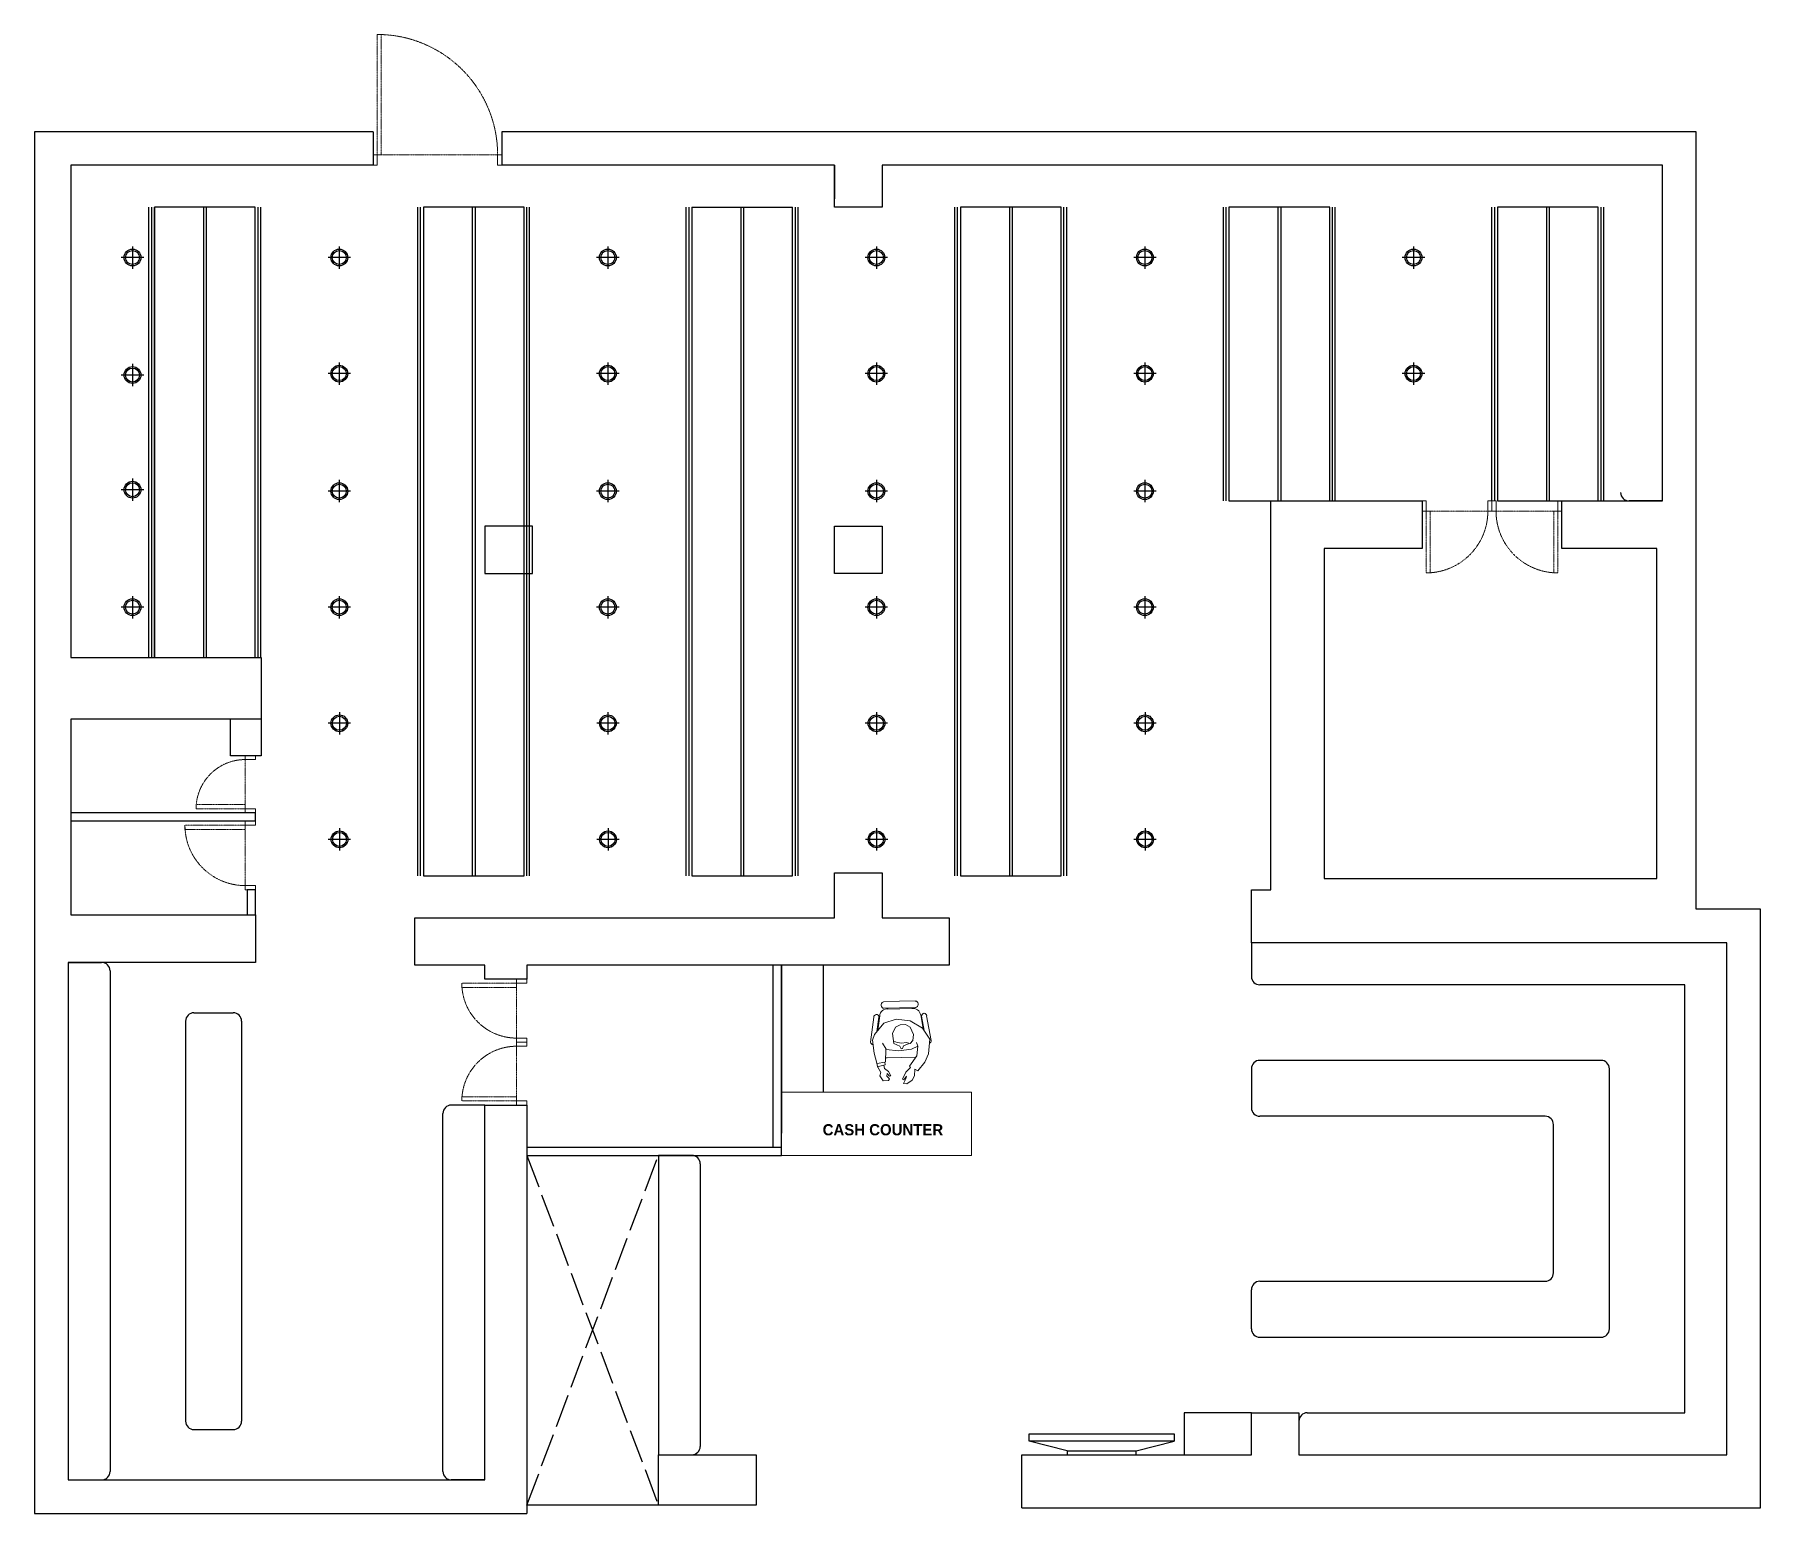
# Model space of a CAD drawing. Header units: inches. Extents: x -4677 to 18437, y -5264 to 2453.
# Drawn here: x 12157 to 12774, y 641 to 1170 of the extents above; entities that cross this region are included whole.
import ezdxf

# ---------------------------------------------------------------- set-up
doc = ezdxf.new("R2010")
doc.units = ezdxf.units.IN
for name, pattern in [('ACAD_ISO02W100', [15, 12, -3]), ('AUDIT_D_060311083008-3', [0]), ('DASHED2', [0.375, 0.25, -0.125]), ('HIDDEN', [0.375, 0.25, -0.125])]:
    doc.linetypes.add(name, pattern=pattern)
for name, color, linetype in [('A-DOOR', 251, 'AUDIT_D_060311083008-3'), ('A-Door-Frame', 1, 'Continuous'), ('A-Door-Swing', 8, 'HIDDEN'), ('PDF11_PDF_CH', 7, 'Continuous')]:
    doc.layers.add(name, color=color, linetype=linetype)
doc.styles.add('HEMI', font='stylu.ttf')

# ---------------------------------------------------------------- blocks, each defined once
blk = doc.blocks.new('*U7')
at = {"layer": 'A-Door-Frame', "lineweight": 5}
for p, q in [((0, -100), (0, 0)), ((668, -100), (668, 0))]:
    blk.add_line(p, q, dxfattribs=at)
for points in [[(0, -100), (40, -100), (40, 0), (0, 0)], [(668, -100), (628, -100), (628, 0), (668, 0)]]:
    blk.add_lwpolyline(points, dxfattribs=at)
at = {"layer": 'A-Door-Swing', "linetype": 'DASHED2', "lineweight": 5}
blk.add_line((45, 0), (633, 0), dxfattribs=at)
blk.add_lwpolyline([(40, 0), (40, 588), (80, 588), (80, 0)], close=True, dxfattribs=at)
blk.add_arc((40, 0), 588, 360, 90, dxfattribs=at)
blk = doc.blocks.new('*U8')
at = {"layer": 'A-Door-Frame', "lineweight": 5}
for p, q in [((0, -100), (0, 0)), ((559, -100), (559, 0))]:
    blk.add_line(p, q, dxfattribs=at)
for points in [[(0, -100), (40, -100), (40, 0), (0, 0)], [(559, -100), (519, -100), (519, 0), (559, 0)]]:
    blk.add_lwpolyline(points, dxfattribs=at)
at = {"layer": 'A-Door-Swing', "linetype": 'DASHED2', "lineweight": 5}
blk.add_line((44, 0), (523, 0), dxfattribs=at)
blk.add_lwpolyline([(40, 0), (40, 479), (80, 479), (80, 0)], close=True, dxfattribs=at)
blk.add_arc((40, 0), 479, 360, 90, dxfattribs=at)
blk = doc.blocks.new('wf')
at = {"layer": 'PDF11_PDF_CH', "lineweight": 5}
for points in [[(-7099.35, -1906.51), (-7098.67, -1901.34, -0.458817), (-7095.71, -1898.85)], [(-7085.92, -1898.31, 0.414213), (-7084.96, -1897.3), (-7084.96, -1896.9)], [(-7098.95, -1901.8, 0.414213), (-7100.02, -1900.78), (-7099.85, -1900.78)], [(-7082.83, -1906.51), (-7083.73, -1901.4, -0.414214), (-7082.78, -1900.39)], [(-7101.99, -1910.67, 0.414214), (-7100.98, -1911.62), (-7101.15, -1911.62)]]:
    blk.add_lwpolyline(points, format="xyb", dxfattribs=at)
for points in [[(-7098.22, -1897.24), (-7098.22, -1897.58)], [(-7086.03, -1895.95), (-7097.27, -1896.23)], [(-7097.21, -1898.59), (-7085.97, -1898.31)], [(-7095.75, -1898.87), (-7087.27, -1898.64)], [(-7082.77, -1900.33), (-7082.94, -1900.39)], [(-7100.86, -1901.79), (-7102.04, -1910.67)], [(-7099.68, -1906.9), (-7099.01, -1901.73)], [(-7093.62, -1910.33), (-7092.49, -1910.84), (-7090.75, -1911.06), (-7089.23, -1910.84), (-7087.77, -1911.17), (-7086.87, -1910.11), (-7086.65, -1908.03), (-7087.77, -1905.33), (-7089.51, -1904.43), (-7091.42, -1904.49), (-7093.05, -1905.33), (-7094.18, -1907.63), (-7093.62, -1911.17), (-7091.48, -1912.13), (-7090.98, -1913.09), (-7090.58, -1913.03), (-7090.24, -1912.02), (-7088.17, -1911.23)], [(-7084.06, -1900.95), (-7083.16, -1906)], [(-7081.93, -1901.34), (-7080.35, -1910.11)], [(-7096.43, -1913.25), (-7097.72, -1911.12)], [(-7085.02, -1912.13), (-7085.52, -1910.78)], [(-7096.82, -1917.86), (-7099.63, -1918.31)], [(-7096.03, -1916.29), (-7086.03, -1916.06)], [(-7097.21, -1918.93), (-7099.57, -1919.49)]]:
    blk.add_lwpolyline(points, dxfattribs=at)
blk.add_lwpolyline([(-7096.48, -1913.31), (-7091.82, -1913.87), (-7087.32, -1913.25), (-7085.02, -1912.13), (-7085.41, -1915.61), (-7088.11, -1919.27), (-7087.66, -1919.72), (-7089.4, -1921.4), (-7090.58, -1923.99), (-7090.08, -1924.16), (-7089.12, -1922.92), (-7089.35, -1923.87), (-7090.19, -1925.45), (-7089.06, -1925.56), (-7087.15, -1924.27), (-7086.25, -1922.69), (-7086.2, -1920.39), (-7085.07, -1920.95), (-7082.6, -1917.92), (-7081.31, -1914.88), (-7080.75, -1909.66), (-7083.39, -1905.72), (-7087.77, -1903.08), (-7092.77, -1902.52), (-7097.27, -1903.93), (-7100.58, -1908.03), (-7101.26, -1909.99), (-7100.64, -1914.66), (-7099.68, -1918.25), (-7099.52, -1919.43), (-7098.34, -1921.51), (-7098.67, -1922.69), (-7097.44, -1924.55), (-7095.53, -1924.44), (-7095.19, -1923.87), (-7096.14, -1922.81), (-7095.98, -1921.96), (-7095.19, -1922.92), (-7094.74, -1922.69), (-7095.53, -1921.18), (-7096.99, -1920.17), (-7097.21, -1918.93), (-7096.71, -1918.87), (-7096.88, -1917.81), (-7096.65, -1917.75)], close=True, dxfattribs=at)
for centre, radius, start, end in [((-7097.18, -1897.27), 0.983, 90.37353, 180.37354), ((-7097.18, -1897.6), 0.983, 180.98874, 270.98881), ((-7086.68, -1901.26), 2.61, 5.86671, 102.46398), ((-7085.95, -1896.99), 0.983, 1.80721, 91.80728), ((-7099.83, -1901.82), 0.983, 91.19196, 181.19205), ((-7082.86, -1901.37), 0.983, 1.60398, 91.60402), ((-7101.12, -1910.47), 1.15, 271.0278, 275.47643), ((-7081.28, -1910.19), 0.983, 295.86727, 1.57111), ((-7096.12, -1912.33), 4.02, 263.38062, 271.24697), ((-7086.11, -1912.1), 4.02, 271.59309, 275.60306)]:
    blk.add_arc(centre, radius, start, end, dxfattribs=at)
blk = doc.blocks.new('*U12')
at = {"layer": 'A-Door-Frame', "lineweight": 5}
for p, q in [((0, -100), (0, 0)), ((682, -100), (682, 0))]:
    blk.add_line(p, q, dxfattribs=at)
for points in [[(0, -100), (40, -100), (40, 0), (0, 0)], [(682, -100), (642, -100), (642, 0), (682, 0)]]:
    blk.add_lwpolyline(points, dxfattribs=at)
at = {"layer": 'A-Door-Swing', "linetype": 'DASHED2', "lineweight": 5}
blk.add_line((45, 0), (647, 0), dxfattribs=at)
blk.add_lwpolyline([(40, 0), (40, 602), (80, 602), (80, 0)], close=True, dxfattribs=at)
blk.add_arc((40, 0), 602, 360, 90, dxfattribs=at)
blk = doc.blocks.new('*U13')
at = {"layer": 'A-Door-Frame', "lineweight": 5}
for p, q in [((0, -100), (0, 0)), ((614, -100), (614, 0))]:
    blk.add_line(p, q, dxfattribs=at)
for points in [[(0, -100), (40, -100), (40, 0), (0, 0)], [(614, -100), (574, -100), (574, 0), (614, 0)]]:
    blk.add_lwpolyline(points, dxfattribs=at)
at = {"layer": 'A-Door-Swing', "linetype": 'DASHED2', "lineweight": 5}
blk.add_line((45, 0), (578, 0), dxfattribs=at)
blk.add_lwpolyline([(40, 0), (40, 534), (80, 534), (80, 0)], close=True, dxfattribs=at)
blk.add_arc((40, 0), 534, 360, 90, dxfattribs=at)
blk = doc.blocks.new('erh')
for p, q in [((3623.97, 765.54), (3599.36, 765.54)), ((3599.36, 765.54), (3599.36, 764.17)), ((3623.97, 764.17), (3623.97, 765.54)), ((3623.97, 764.17), (3599.36, 764.17))]:
    blk.add_line(p, q)
at = {"ltscale": 7}
for p, q in [((3599.36, 764.17), (3585.77, 760.72)), ((3623.97, 764.17), (3637.56, 760.72))]:
    blk.add_line(p, q, dxfattribs=at)
blk.add_lwpolyline([(3585.77, 760.72), (3637.56, 760.72), (3637.56, 758.04), (3585.77, 758.04)], close=True, dxfattribs=at)
blk = doc.blocks.new('*U9')
at = {"layer": 'A-Door-Frame', "lineweight": 5}
for p, q in [((0, -100), (0, 0)), ((1255, -100), (1255, 0))]:
    blk.add_line(p, q, dxfattribs=at)
for points in [[(0, -100), (40, -100), (40, 0), (0, 0)], [(1255, -100), (1215, -100), (1215, 0), (1255, 0)]]:
    blk.add_lwpolyline(points, dxfattribs=at)
at = {"layer": 'A-Door-Swing', "linetype": 'DASHED2', "lineweight": 5}
blk.add_line((51, 0), (1225, 0), dxfattribs=at)
blk.add_lwpolyline([(40, 0), (40, 1175), (80, 1175), (80, 0)], close=True, dxfattribs=at)
blk.add_arc((40, 0), 1175, 360, 90, dxfattribs=at)
blk = doc.blocks.new('ger')
at = {"color": 5}
for p, q in [((6469.07, -974.68), (6477.07, -974.68)), ((6473.06, -970.68), (6473.07, -978.68))]:
    blk.add_line(p, q, dxfattribs=at)
for radius in [3, 2.5]:
    blk.add_circle((6473.07, -974.68), radius, dxfattribs=at)

msp = doc.modelspace()

# ---------------------------------------------------------------- linework, layer by layer
for p, q in [((12277.63, 1135.43), (12156.63, 1135.43)), ((12156.63, 1135.43), (12156.63, 641.43)), ((12277.63, 1135.43), (12277.63, 1123.43)), ((12750.63, 1135.43), (12323.63, 1135.43)), ((12323.63, 1135.43), (12323.63, 1123.43)), ((12750.63, 857.43), (12750.63, 1135.43)), ((12277.63, 1123.43), (12169.63, 1123.43)), ((12169.63, 1123.43), (12169.63, 947.43)), ((12169.63, 1123.43), (12169.63, 1108.43)), ((12442.63, 1123.43), (12323.63, 1123.43)), ((12442.63, 1108.43), (12442.63, 1123.43)), ((12442.63, 1123.43), (12442.63, 1111.43)), ((12738.63, 1123.43), (12459.63, 1123.43)), ((12459.63, 1123.43), (12459.63, 1108.43)), ((12459.63, 1123.43), (12459.63, 1111.43)), ((12738.63, 1003.43), (12738.63, 1123.43)), ((12199.54, 947.43), (12199.54, 1108.43)), ((12235.54, 947.43), (12235.54, 1108.43)), ((12391.63, 1108.43), (12391.63, 869.43)), ((12391.63, 1108.43), (12427.63, 1108.43)), ((12427.63, 869.43), (12427.63, 1108.43)), ((12459.63, 1108.43), (12442.63, 1108.43)), ((12459.63, 1108.43), (12442.63, 1108.43)), ((12598.63, 864.43), (12598.63, 1003.43)), ((12598.63, 1003.43), (12652.63, 1003.43)), ((12652.63, 1003.43), (12652.63, 986.43)), ((12702.63, 986.43), (12702.63, 1003.43)), ((12702.63, 1003.43), (12738.63, 1003.43)), ((12738.63, 1003.43), (12726.63, 1003.43)), ((12334.63, 994.43), (12317.63, 994.43)), ((12317.63, 994.43), (12317.63, 977.43)), ((12334.63, 977.43), (12334.63, 994.43)), ((12652.63, 986.43), (12617.63, 986.43)), ((12617.63, 986.43), (12617.63, 868.43)), ((12736.63, 986.43), (12702.63, 986.43)), ((12736.63, 868.43), (12736.63, 986.43)), ((12317.63, 977.43), (12334.63, 977.43)), ((12169.63, 947.43), (12237.63, 947.43)), ((12237.63, 947.43), (12237.63, 925.43)), ((12169.63, 925.43), (12169.63, 855.43)), ((12226.63, 925.43), (12169.63, 925.43)), ((12237.63, 925.43), (12226.63, 925.43)), ((12226.63, 912.32), (12226.63, 925.43)), ((12237.63, 925.43), (12237.63, 912.32)), ((12237.63, 912.32), (12226.63, 912.32)), ((12235.63, 891.93), (12169.63, 891.93)), ((12235.63, 888.93), (12169.63, 888.93)), ((12235.63, 888.93), (12235.63, 891.93)), ((12442.63, 854.43), (12442.63, 870.43)), ((12442.63, 870.43), (12459.63, 870.43)), ((12459.63, 870.43), (12459.63, 854.43)), ((12235.63, 864.43), (12232.63, 864.43)), ((12232.63, 864.43), (12232.63, 855.43)), ((12235.63, 855.43), (12235.63, 864.43)), ((12391.63, 869.43), (12425.63, 869.43)), ((12391.63, 869.43), (12427.63, 869.43)), ((12591.63, 845.43), (12591.63, 864.43)), ((12591.63, 864.43), (12598.63, 864.43)), ((12617.63, 868.43), (12736.63, 868.43)), ((12169.63, 855.43), (12235.63, 855.43)), ((12235.63, 855.43), (12235.63, 838.43)), ((12292.63, 837.43), (12292.63, 854.43)), ((12459.63, 854.43), (12483.63, 854.43)), ((12483.63, 854.43), (12483.63, 837.43)), ((12773.63, 857.43), (12750.63, 857.43)), ((12773.63, 643.43), (12773.63, 857.43)), ((12761.63, 845.43), (12591.63, 845.43)), ((12591.63, 845.43), (12591.63, 833.43)), ((12761.63, 662.43), (12761.63, 845.43)), ((12235.63, 838.43), (12168.63, 838.43)), ((12168.63, 838.43), (12168.63, 653.43)), ((12168.63, 838.43), (12180.63, 838.43)), ((12183.63, 835.43), (12183.63, 656.43)), ((12317.63, 837.43), (12292.63, 837.43)), ((12317.63, 832.43), (12317.63, 837.43)), ((12332.63, 837.43), (12332.63, 832.43)), ((12420.63, 772.43), (12420.63, 837.43)), ((12423.63, 837.43), (12423.63, 777.43)), ((12423.63, 769.43), (12423.63, 837.43)), ((12438.63, 792.1), (12438.63, 837.43)), ((12332.63, 832.43), (12317.63, 832.43)), ((12746.63, 830.43), (12594.63, 830.43)), ((12746.63, 677.43), (12746.63, 830.43)), ((12210.63, 817.43), (12210.63, 674.43)), ((12213.63, 820.43), (12227.63, 820.43)), ((12230.63, 817.43), (12230.63, 674.43)), ((12716.63, 803.43), (12594.63, 803.43)), ((12591.63, 800.43), (12591.63, 786.43)), ((12719.63, 707.43), (12719.63, 800.43)), ((12302.63, 656.43), (12302.63, 784.43)), ((12317.63, 787.43), (12305.63, 787.43)), ((12317.63, 653.43), (12317.63, 787.43)), ((12317.63, 787.43), (12332.63, 787.43)), ((12332.63, 787.43), (12332.63, 769.43)), ((12696.63, 783.43), (12594.63, 783.43)), ((12699.63, 727.43), (12699.63, 780.43)), ((12332.63, 772.43), (12423.63, 772.43)), ((12332.63, 769.43), (12379.63, 769.43)), ((12332.63, 769.43), (12332.63, 644.43)), ((12332.63, 769.43), (12423.63, 769.43)), ((12379.63, 769.43), (12379.63, 753.43)), ((12379.63, 769.43), (12379.63, 769.43)), ((12391.63, 769.43), (12379.63, 769.43)), ((12394.63, 766.43), (12394.63, 665.43)), ((12379.63, 753.43), (12379.63, 662.43)), ((12594.63, 724.43), (12696.63, 724.43)), ((12591.63, 707.43), (12591.63, 721.43)), ((12594.63, 704.43), (12716.63, 704.43)), ((12591.63, 662.43), (12591.63, 677.43)), ((12591.63, 677.43), (12608.63, 677.43)), ((12608.63, 677.43), (12608.63, 662.43)), ((12608.63, 674.43), (12608.63, 662.43)), ((12611.63, 677.43), (12746.63, 677.43)), ((12213.63, 671.43), (12227.63, 671.43)), ((12379.63, 662.43), (12414.63, 662.43)), ((12379.63, 644.43), (12379.63, 662.43)), ((12379.63, 662.43), (12391.63, 662.43)), ((12414.63, 662.43), (12414.63, 644.43)), ((12509.63, 643.43), (12509.63, 662.43)), ((12509.63, 662.43), (12591.63, 662.43)), ((12608.63, 662.43), (12761.63, 662.43)), ((12168.63, 653.43), (12317.63, 653.43)), ((12168.63, 653.43), (12180.63, 653.43)), ((12317.63, 653.43), (12305.63, 653.43)), ((12379.63, 644.43), (12332.63, 644.43)), ((12332.63, 644.43), (12332.63, 641.43)), ((12414.63, 644.43), (12379.63, 644.43)), ((12509.63, 643.43), (12773.63, 643.43)), ((12156.63, 641.43), (12332.63, 641.43))]:
    msp.add_line(p, q)
at = {"color": 51, "true_color": 0xf7f281}
for p, q in [((12197.54, 947.43), (12197.54, 1108.43)), ((12198.54, 947.43), (12198.54, 1108.43)), ((12236.54, 947.43), (12236.54, 1108.43)), ((12237.54, 947.43), (12237.54, 1108.43)), ((12293.63, 869.43), (12293.63, 1108.43)), ((12294.63, 869.43), (12294.63, 1108.43)), ((12332.63, 869.43), (12332.63, 1108.43)), ((12333.63, 869.43), (12333.63, 1108.43)), ((12389.63, 869.43), (12389.63, 1108.43)), ((12390.63, 869.43), (12390.63, 1108.43)), ((12428.63, 869.43), (12428.63, 1108.43)), ((12429.63, 869.43), (12429.63, 1108.43)), ((12485.63, 869.43), (12485.63, 1108.43)), ((12486.63, 869.43), (12486.63, 1108.43)), ((12524.63, 869.43), (12524.63, 1108.43)), ((12525.63, 869.43), (12525.63, 1108.43)), ((12581.63, 1003.43), (12581.63, 1108.43)), ((12582.63, 1003.43), (12582.63, 1108.43)), ((12620.63, 1003.43), (12620.63, 1108.43)), ((12621.63, 1003.43), (12621.63, 1108.43)), ((12677.63, 1003.43), (12677.63, 1108.43)), ((12678.63, 1003.43), (12678.63, 1108.43)), ((12716.63, 1003.43), (12716.63, 1108.43)), ((12717.63, 1003.43), (12717.63, 1108.43))]:
    msp.add_line(p, q, dxfattribs=at)
at = {"color": 2}
for p, q in [((12217.04, 1108.43), (12217.04, 947.43)), ((12218.04, 1108.43), (12218.04, 947.43))]:
    msp.add_line(p, q, dxfattribs=at)
at = {"color": 41, "true_color": 0xf4ee51}
for p, q in [((12313.13, 1108.43), (12313.13, 869.43)), ((12314.13, 1108.43), (12314.13, 869.43)), ((12409.13, 1108.43), (12409.13, 869.43)), ((12410.13, 1108.43), (12410.13, 869.43)), ((12505.13, 1108.43), (12505.13, 869.43)), ((12506.13, 1108.43), (12506.13, 869.43)), ((12601.13, 1108.43), (12601.13, 1003.43)), ((12602.13, 1108.43), (12602.13, 1003.43)), ((12697.13, 1108.43), (12697.13, 1003.43)), ((12698.13, 1108.43), (12698.13, 1003.43))]:
    msp.add_line(p, q, dxfattribs=at)
at = {"color": 9, "linetype": 'ACAD_ISO02W100', "true_color": 0xc7c8ca}
for p, q in [((12332.63, 644.43), (12379.63, 769.43)), ((12332.63, 769.43), (12379.63, 644.43))]:
    msp.add_line(p, q, dxfattribs=at)
for points in [[(12199.54, 947.43), (12235.54, 947.43), (12235.54, 1108.43), (12199.54, 1108.43)], [(12295.63, 869.43), (12331.63, 869.43), (12331.63, 1108.43), (12295.63, 1108.43)], [(12523.63, 1108.43), (12487.63, 1108.43), (12487.63, 869.43), (12523.63, 869.43)], [(12619.63, 1108.43), (12583.63, 1108.43), (12583.63, 1003.43), (12619.63, 1003.43)], [(12715.63, 1108.43), (12679.63, 1108.43), (12679.63, 1003.43), (12715.63, 1003.43)], [(12442.63, 977.43), (12442.63, 994.43), (12459.63, 994.43), (12459.63, 977.43)], [(12591.63, 677.43), (12567.63, 677.43), (12567.63, 662.43), (12591.63, 662.43)]]:
    msp.add_lwpolyline(points, close=True)
for points in [[(12292.63, 854.43), (12408.63, 854.43), (12442.63, 854.43)], [(12483.63, 837.43), (12408.63, 837.43), (12332.63, 837.43)]]:
    msp.add_lwpolyline(points)
at = {"lineweight": 5}
msp.add_lwpolyline([(12423.63, 769.43), (12423.63, 792.1), (12491.63, 792.1), (12491.63, 769.43)], close=True, dxfattribs=at)
for centre, start, end in [((12726.63, 1006.43), 180, 270), ((12180.63, 835.43), 0, 90), ((12594.63, 833.43), 180, 270), ((12213.63, 817.43), 90, 180), ((12227.63, 817.43), 0, 90), ((12594.63, 800.43), 90, 180), ((12716.63, 800.43), 0, 90), ((12305.63, 784.43), 90, 180), ((12594.63, 786.43), 180, 270), ((12696.63, 780.43), 0, 90), ((12391.63, 766.43), 0, 90), ((12594.63, 721.43), 90, 180), ((12696.63, 727.43), 270, 0), ((12594.63, 707.43), 180, 270), ((12716.63, 707.43), 270, 0), ((12213.63, 674.43), 180, 270), ((12227.63, 674.43), 270, 0), ((12611.63, 674.43), 90, 180), ((12391.63, 665.43), 270, 0), ((12180.63, 656.43), 270, 0), ((12305.63, 656.43), 180, 270)]:
    msp.add_arc(centre, 3, start, end)

# ---------------------------------------------------------------- block references
for name, p, rotation in [('ger', (13166.34, 7563.5), 270), ('ger', (13240.26, 7563.5), 270), ('ger', (13336.26, 7563.5), 270), ('ger', (13432.26, 7563.5), 270), ('ger', (13528.26, 7563.5), 270), ('ger', (13624.26, 7563.5), 270), ('ger', (13166.34, 7521.5), 270), ('ger', (13240.26, 7522), 270), ('ger', (13336.26, 7522), 270), ('ger', (13432.26, 7522), 270), ('ger', (13528.26, 7522), 270), ('ger', (13624.26, 7522), 270), ('ger', (13166.34, 7480.5), 270), ('ger', (13240.26, 7480), 270), ('ger', (13336.26, 7480), 270), ('ger', (13432.26, 7480), 270), ('ger', (13528.26, 7480), 270), ('ger', (13166.34, 7438.5), 270), ('ger', (13240.26, 7438.5), 270), ('ger', (13336.26, 7438.5), 270), ('ger', (13432.26, 7438.5), 270), ('ger', (13528.26, 7438.5), 270), ('ger', (13240.29, 7397), 270), ('ger', (13336.29, 7397), 270), ('ger', (13432.29, 7397), 270), ('ger', (13528.29, 7397), 270), ('ger', (13240.32, 7355.5), 270), ('ger', (13336.32, 7355.5), 270), ('ger', (13432.32, 7355.5), 270), ('ger', (13528.32, 7355.5), 270), ('erh', (16149.79, 1427.97), 180)]:
    msp.add_blockref(name, p, dxfattribs=dict(rotation=rotation))
at = {"color": 18, "lineweight": 5, "true_color": 0x000000}
msp.add_blockref('wf', (19557.47, 2720.64), dxfattribs=at)
at = {"layer": 'A-DOOR', "lineweight": 5, "xscale": 0.03666666666666651, "yscale": 0.03666666666666651, "zscale": 0.03666666666666651}
msp.add_blockref('*U9', (12277.63, 1127.1), dxfattribs=at)
at = {"layer": 'A-DOOR', "lineweight": 5, "yscale": 0.03666666666666651, "zscale": 0.03666666666666651}
for name, p, xscale, rotation in [('*U12', (12652.63, 999.76), -0.03666666666666651, 180), ('*U12', (12702.63, 999.76), 0.03666666666666651, 180), ('*U8', (12231.96, 891.93), 0.03666666666666651, 90.00000000000001), ('*U7', (12231.96, 888.93), -0.03666666666666651, 90), ('*U13', (12328.96, 832.43), -0.03666666666666651, 90), ('*U13', (12328.96, 787.43), 0.03666666666666651, 90.00000000000001)]:
    msp.add_blockref(name, p, dxfattribs=dict(at, xscale=xscale, rotation=rotation))

# ---------------------------------------------------------------- texts
at = {"color": 177, "lineweight": 5, "true_color": 0x293189, "insert": (12438.37, 780.62), "char_height": 4, "width": 69.2136, "attachment_point": 1, "rotation": 359.99056, "style": 'HEMI'}
msp.add_mtext('{\\fStylus BT|b1|i0|c0|p34;CASH COUNTER}', dxfattribs=at)

doc.saveas('drawing.dxf')
